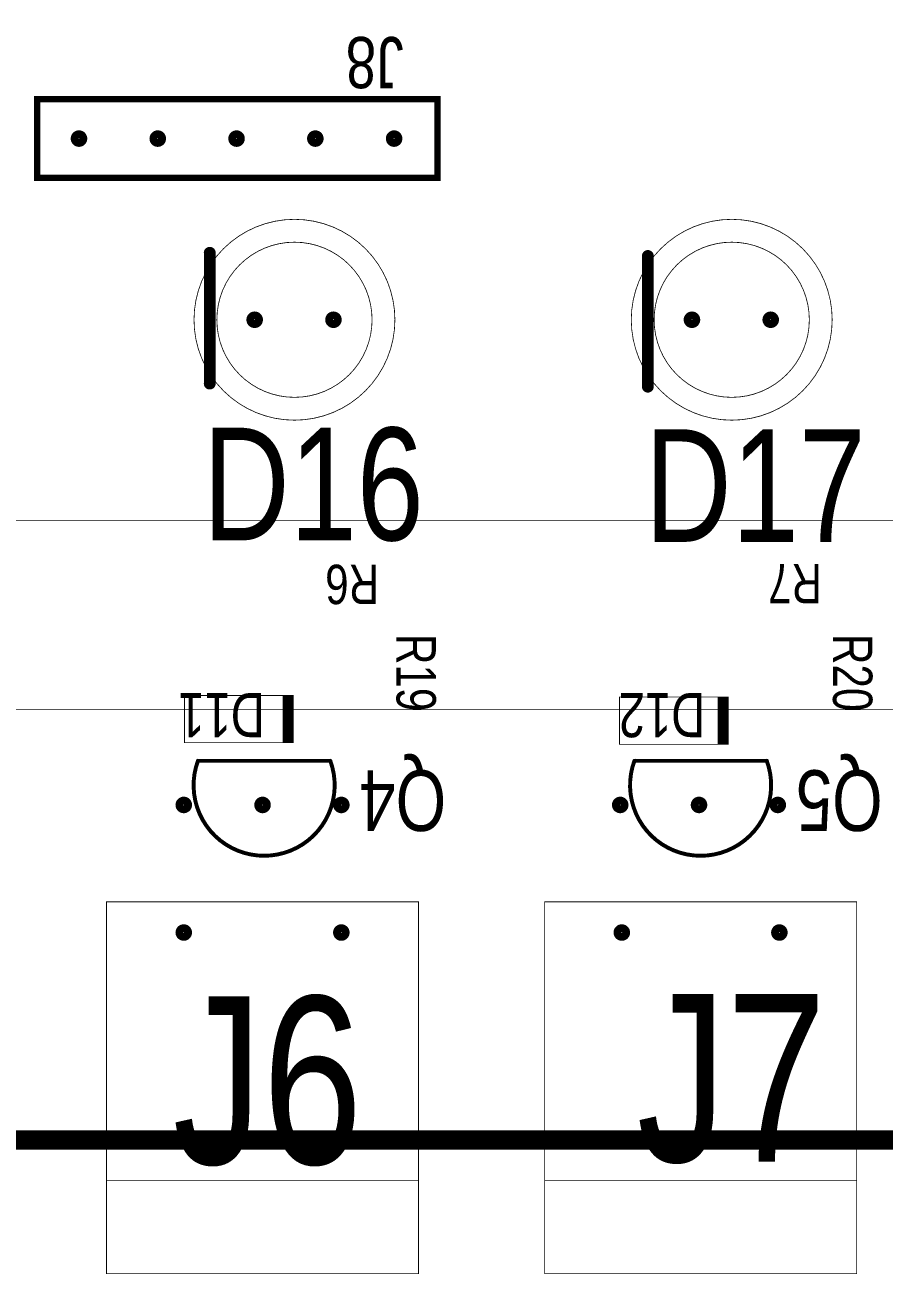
# Model space of a CAD drawing. Extents: x 0 to 5.43, y 0 to 3.78.
# Drawn here: x 2.946 to 4.037, y -0.001 to 1.585 of the extents above; entities that cross this region are included whole.
import ezdxf

# ---------------------------------------------------------------- set-up
doc = ezdxf.new("R2010")
doc.units = 0

msp = doc.modelspace()

# ---------------------------------------------------------------- linework, layer by layer
at = {"const_width": 0.024}
msp.add_lwpolyline([(0.012, 0.17), (0.012, 3.512), (5.421, 3.512), (5.421, 0.17), (0.012, 0.17)], close=True, dxfattribs=at)
at = {"layer": 'FAB', "const_width": 0.001}
for points in [[(0, 0.158), (0, 3.524), (5.433, 3.524), (5.433, 0.158), (0, 0.158, 2.338749)], [(0, 2.967), (5.433, 2.967), (5.433, 0.716), (0, 0.716), (0, 2.967, 0.400973)], [(0, 2.727), (0, 0.956), (5.433, 0.956), (5.433, 2.727), (0, 2.727, 0.400973)]]:
    msp.add_lwpolyline(points, format="xyb", close=True, dxfattribs=at)
at = {"layer": 'IN1', "const_width": 0.011}
for points in [[(3.01, 1.441, 1), (3.02, 1.441, 1)], [(3.11, 1.441, 1), (3.12, 1.441, 1)], [(3.21, 1.441, 1), (3.22, 1.441, 1)], [(3.31, 1.441, 1), (3.32, 1.441, 1)], [(3.41, 1.441, 1), (3.42, 1.441, 1)], [(3.233, 1.211, 1), (3.243, 1.211, 1)], [(3.333, 1.211, 1), (3.343, 1.211, 1)], [(3.788, 1.211, 1), (3.798, 1.211, 1)], [(3.888, 1.211, 1), (3.898, 1.211, 1)], [(3.143, 0.595, 1), (3.153, 0.595, 1)], [(3.243, 0.595, 1), (3.253, 0.595, 1)], [(3.343, 0.595, 1), (3.353, 0.595, 1)], [(3.697, 0.595, 1), (3.707, 0.595, 1)], [(3.797, 0.595, 1), (3.807, 0.595, 1)], [(3.897, 0.595, 1), (3.907, 0.595, 1)], [(3.143, 0.433, 1), (3.153, 0.433, 1)], [(3.343, 0.433, 1), (3.353, 0.433, 1)], [(3.699, 0.433, 1), (3.709, 0.433, 1)], [(3.899, 0.433, 1), (3.909, 0.433, 1)]]:
    msp.add_lwpolyline(points, format="xyb", close=True, dxfattribs=at)
at = {"layer": 'IN2', "const_width": 0.011}
for points in [[(3.01, 1.441, 1), (3.02, 1.441, 1)], [(3.11, 1.441, 1), (3.12, 1.441, 1)], [(3.21, 1.441, 1), (3.22, 1.441, 1)], [(3.31, 1.441, 1), (3.32, 1.441, 1)], [(3.41, 1.441, 1), (3.42, 1.441, 1)], [(3.233, 1.211, 1), (3.243, 1.211, 1)], [(3.333, 1.211, 1), (3.343, 1.211, 1)], [(3.788, 1.211, 1), (3.798, 1.211, 1)], [(3.888, 1.211, 1), (3.898, 1.211, 1)], [(3.143, 0.595, 1), (3.153, 0.595, 1)], [(3.243, 0.595, 1), (3.253, 0.595, 1)], [(3.343, 0.595, 1), (3.353, 0.595, 1)], [(3.697, 0.595, 1), (3.707, 0.595, 1)], [(3.797, 0.595, 1), (3.807, 0.595, 1)], [(3.897, 0.595, 1), (3.907, 0.595, 1)], [(3.143, 0.433, 1), (3.153, 0.433, 1)], [(3.343, 0.433, 1), (3.353, 0.433, 1)], [(3.699, 0.433, 1), (3.709, 0.433, 1)], [(3.899, 0.433, 1), (3.909, 0.433, 1)]]:
    msp.add_lwpolyline(points, format="xyb", close=True, dxfattribs=at)
at = {"layer": 'SST'}
for points, const_width in [([(0.012, 0.17), (0.012, 3.512), (5.421, 3.512), (5.421, 0.17), (0.012, 0.17)], 0.024), ([(3.287, 0.674), (3.287, 0.734), (3.149, 0.734), (3.149, 0.674), (3.287, 0.674)], 0.001), ([(3.839, 0.672), (3.839, 0.732), (3.701, 0.732), (3.701, 0.672), (3.839, 0.672)], 0.001)]:
    msp.add_lwpolyline(points, close=True, dxfattribs=dict(at, const_width=const_width))
for points, const_width in [([(2.962, 1.391), (2.962, 1.491), (3.47, 1.491), (3.47, 1.391), (2.962, 1.391, 0.824331)], 0.008), ([(2.96, 1.491, 1), (2.964, 1.491, 1)], 0.004), ([(3.468, 1.491, 1), (3.472, 1.491, 1)], 0.004), ([(2.96, 1.391, 1), (2.964, 1.391, 1)], 0.004), ([(2.96, 1.391, 1), (2.964, 1.391, 1)], 0.004), ([(3.468, 1.391, 1), (3.472, 1.391, 1)], 0.004), ([(3.1772, 1.296, 1), (3.1848, 1.296, 1)], 0.0075), ([(3.7333, 1.292, 1), (3.7408, 1.292, 1)], 0.0075), ([(3.1608, 1.211, 1), (3.1612, 1.211, 1)], 0.0005), ([(3.1608, 1.211, 1), (3.1612, 1.211, 1)], 0.0005), ([(3.1898, 1.211, 1), (3.1902, 1.211, 1)], 0.0005), ([(3.1898, 1.211, 1), (3.1902, 1.211, 1)], 0.0005), ([(3.3868, 1.211, 1), (3.3872, 1.211, 1)], 0.0005), ([(3.3868, 1.211, 1), (3.3872, 1.211, 1)], 0.0005), ([(3.4158, 1.211, 1), (3.4162, 1.211, 1)], 0.0005), ([(3.4158, 1.211, 1), (3.4162, 1.211, 1)], 0.0005), ([(3.7158, 1.211, 1), (3.7163, 1.211, 1)], 0.0005), ([(3.7158, 1.211, 1), (3.7163, 1.211, 1)], 0.0005), ([(3.7448, 1.211, 1), (3.7453, 1.211, 1)], 0.0005), ([(3.7448, 1.211, 1), (3.7453, 1.211, 1)], 0.0005), ([(3.9418, 1.211, 1), (3.9423, 1.211, 1)], 0.0005), ([(3.9418, 1.211, 1), (3.9423, 1.211, 1)], 0.0005), ([(3.9708, 1.211, 1), (3.9712, 1.211, 1)], 0.0005), ([(3.9708, 1.211, 1), (3.9712, 1.211, 1)], 0.0005), ([(3.1772, 1.13, 1), (3.1848, 1.13, 1)], 0.0075), ([(3.7333, 1.126, 1), (3.7408, 1.126, 1)], 0.0075), ([(3.1488, 0.734, 1), (3.1492, 0.734, 1)], 0.0005), ([(3.2738, 0.734, 1), (3.2742, 0.734, 1)], 0.0005), ([(3.2738, 0.734, 1), (3.2742, 0.734, 1)], 0.0005), ([(3.2738, 0.733, 1), (3.2742, 0.733, 1)], 0.0005), ([(3.2738, 0.733, 1), (3.2742, 0.733, 1)], 0.0005), ([(3.2738, 0.732, 1), (3.2742, 0.732, 1)], 0.0005), ([(3.2738, 0.731, 1), (3.2742, 0.731, 1)], 0.0005), ([(3.2738, 0.73, 1), (3.2742, 0.73, 1)], 0.0005), ([(3.2748, 0.734, 1), (3.2752, 0.734, 1)], 0.0005), ([(3.2758, 0.734, 1), (3.2763, 0.734, 1)], 0.0005), ([(3.2768, 0.734, 1), (3.2773, 0.734, 1)], 0.0005), ([(3.2778, 0.734, 1), (3.2782, 0.734, 1)], 0.0005), ([(3.2788, 0.734, 1), (3.2792, 0.734, 1)], 0.0005), ([(3.2798, 0.734, 1), (3.2803, 0.734, 1)], 0.0005), ([(3.2808, 0.734, 1), (3.2813, 0.734, 1)], 0.0005), ([(3.2818, 0.734, 1), (3.2822, 0.734, 1)], 0.0005), ([(3.2828, 0.734, 1), (3.2832, 0.734, 1)], 0.0005), ([(3.2828, 0.734, 1), (3.2832, 0.734, 1)], 0.0005), ([(3.2838, 0.734, 1), (3.2843, 0.734, 1)], 0.0005), ([(3.2848, 0.734, 1), (3.2853, 0.734, 1)], 0.0005), ([(3.2858, 0.734, 1), (3.2862, 0.734, 1)], 0.0005), ([(3.2858, 0.734, 1), (3.2862, 0.734, 1)], 0.0005), ([(3.2858, 0.733, 1), (3.2862, 0.733, 1)], 0.0005), ([(3.2858, 0.732, 1), (3.2862, 0.732, 1)], 0.0005), ([(3.2858, 0.731, 1), (3.2862, 0.731, 1)], 0.0005), ([(3.2858, 0.73, 1), (3.2862, 0.73, 1)], 0.0005), ([(3.2868, 0.734, 1), (3.2872, 0.734, 1)], 0.0005), ([(3.2868, 0.733, 1), (3.2872, 0.733, 1)], 0.0005), ([(3.7008, 0.732, 1), (3.7012, 0.732, 1)], 0.0005), ([(3.8258, 0.732, 1), (3.8262, 0.732, 1)], 0.0005), ([(3.8258, 0.732, 1), (3.8262, 0.732, 1)], 0.0005), ([(3.8258, 0.731, 1), (3.8262, 0.731, 1)], 0.0005), ([(3.8258, 0.731, 1), (3.8262, 0.731, 1)], 0.0005), ([(3.8258, 0.73, 1), (3.8262, 0.73, 1)], 0.0005), ([(3.8268, 0.732, 1), (3.8272, 0.732, 1)], 0.0005), ([(3.8278, 0.732, 1), (3.8283, 0.732, 1)], 0.0005), ([(3.8288, 0.732, 1), (3.8293, 0.732, 1)], 0.0005), ([(3.8298, 0.732, 1), (3.8302, 0.732, 1)], 0.0005), ([(3.8308, 0.732, 1), (3.8312, 0.732, 1)], 0.0005), ([(3.8318, 0.732, 1), (3.8323, 0.732, 1)], 0.0005), ([(3.8328, 0.732, 1), (3.8333, 0.732, 1)], 0.0005), ([(3.8338, 0.732, 1), (3.8342, 0.732, 1)], 0.0005), ([(3.8348, 0.732, 1), (3.8352, 0.732, 1)], 0.0005), ([(3.8348, 0.732, 1), (3.8352, 0.732, 1)], 0.0005), ([(3.8358, 0.732, 1), (3.8363, 0.732, 1)], 0.0005), ([(3.8368, 0.732, 1), (3.8373, 0.732, 1)], 0.0005), ([(3.8378, 0.732, 1), (3.8382, 0.732, 1)], 0.0005), ([(3.8378, 0.732, 1), (3.8382, 0.732, 1)], 0.0005), ([(3.8378, 0.731, 1), (3.8382, 0.731, 1)], 0.0005), ([(3.8378, 0.73, 1), (3.8382, 0.73, 1)], 0.0005), ([(3.8388, 0.732, 1), (3.8392, 0.732, 1)], 0.0005), ([(3.8388, 0.731, 1), (3.8392, 0.731, 1)], 0.0005), ([(3.2738, 0.729, 1), (3.2742, 0.729, 1)], 0.0005), ([(3.2738, 0.728, 1), (3.2742, 0.728, 1)], 0.0005), ([(3.2738, 0.727, 1), (3.2742, 0.727, 1)], 0.0005), ([(3.2738, 0.726, 1), (3.2742, 0.726, 1)], 0.0005), ([(3.2738, 0.725, 1), (3.2742, 0.725, 1)], 0.0005), ([(3.2738, 0.724, 1), (3.2742, 0.724, 1)], 0.0005), ([(3.2738, 0.724, 1), (3.2742, 0.724, 1)], 0.0005), ([(3.2738, 0.723, 1), (3.2742, 0.723, 1)], 0.0005), ([(3.2738, 0.722, 1), (3.2742, 0.722, 1)], 0.0005), ([(3.2738, 0.721, 1), (3.2742, 0.721, 1)], 0.0005), ([(3.2738, 0.72, 1), (3.2742, 0.72, 1)], 0.0005), ([(3.2738, 0.719, 1), (3.2742, 0.719, 1)], 0.0005), ([(3.2738, 0.718, 1), (3.2742, 0.718, 1)], 0.0005), ([(3.2738, 0.717, 1), (3.2742, 0.717, 1)], 0.0005), ([(3.2738, 0.716, 1), (3.2742, 0.716, 1)], 0.0005), ([(3.2738, 0.715, 1), (3.2742, 0.715, 1)], 0.0005), ([(3.2738, 0.715, 1), (3.2742, 0.715, 1)], 0.0005), ([(3.2738, 0.714, 1), (3.2742, 0.714, 1)], 0.0005), ([(3.2858, 0.729, 1), (3.2862, 0.729, 1)], 0.0005), ([(3.2858, 0.728, 1), (3.2862, 0.728, 1)], 0.0005), ([(3.2858, 0.727, 1), (3.2862, 0.727, 1)], 0.0005), ([(3.2858, 0.726, 1), (3.2862, 0.726, 1)], 0.0005), ([(3.2858, 0.725, 1), (3.2862, 0.725, 1)], 0.0005), ([(3.2858, 0.724, 1), (3.2862, 0.724, 1)], 0.0005), ([(3.2858, 0.724, 1), (3.2862, 0.724, 1)], 0.0005), ([(3.2858, 0.723, 1), (3.2862, 0.723, 1)], 0.0005), ([(3.2858, 0.722, 1), (3.2862, 0.722, 1)], 0.0005), ([(3.2858, 0.721, 1), (3.2862, 0.721, 1)], 0.0005), ([(3.2858, 0.72, 1), (3.2862, 0.72, 1)], 0.0005), ([(3.2858, 0.719, 1), (3.2862, 0.719, 1)], 0.0005), ([(3.2858, 0.718, 1), (3.2862, 0.718, 1)], 0.0005), ([(3.2858, 0.717, 1), (3.2862, 0.717, 1)], 0.0005), ([(3.2858, 0.716, 1), (3.2862, 0.716, 1)], 0.0005), ([(3.2858, 0.715, 1), (3.2862, 0.715, 1)], 0.0005), ([(3.2858, 0.715, 1), (3.2862, 0.715, 1)], 0.0005), ([(3.2858, 0.714, 1), (3.2862, 0.714, 1)], 0.0005), ([(3.8258, 0.729, 1), (3.8262, 0.729, 1)], 0.0005), ([(3.8258, 0.728, 1), (3.8262, 0.728, 1)], 0.0005), ([(3.8258, 0.727, 1), (3.8262, 0.727, 1)], 0.0005), ([(3.8258, 0.726, 1), (3.8262, 0.726, 1)], 0.0005), ([(3.8258, 0.725, 1), (3.8262, 0.725, 1)], 0.0005), ([(3.8258, 0.724, 1), (3.8262, 0.724, 1)], 0.0005), ([(3.8258, 0.723, 1), (3.8262, 0.723, 1)], 0.0005), ([(3.8258, 0.722, 1), (3.8262, 0.722, 1)], 0.0005), ([(3.8258, 0.722, 1), (3.8262, 0.722, 1)], 0.0005), ([(3.8258, 0.721, 1), (3.8262, 0.721, 1)], 0.0005), ([(3.8258, 0.72, 1), (3.8262, 0.72, 1)], 0.0005), ([(3.8258, 0.719, 1), (3.8262, 0.719, 1)], 0.0005), ([(3.8258, 0.718, 1), (3.8262, 0.718, 1)], 0.0005), ([(3.8258, 0.717, 1), (3.8262, 0.717, 1)], 0.0005), ([(3.8258, 0.716, 1), (3.8262, 0.716, 1)], 0.0005), ([(3.8258, 0.715, 1), (3.8262, 0.715, 1)], 0.0005), ([(3.8258, 0.714, 1), (3.8262, 0.714, 1)], 0.0005), ([(3.8378, 0.729, 1), (3.8382, 0.729, 1)], 0.0005), ([(3.8378, 0.728, 1), (3.8382, 0.728, 1)], 0.0005), ([(3.8378, 0.727, 1), (3.8382, 0.727, 1)], 0.0005), ([(3.8378, 0.726, 1), (3.8382, 0.726, 1)], 0.0005), ([(3.8378, 0.725, 1), (3.8382, 0.725, 1)], 0.0005), ([(3.8378, 0.724, 1), (3.8382, 0.724, 1)], 0.0005), ([(3.8378, 0.723, 1), (3.8382, 0.723, 1)], 0.0005), ([(3.8378, 0.722, 1), (3.8382, 0.722, 1)], 0.0005), ([(3.8378, 0.722, 1), (3.8382, 0.722, 1)], 0.0005), ([(3.8378, 0.721, 1), (3.8382, 0.721, 1)], 0.0005), ([(3.8378, 0.72, 1), (3.8382, 0.72, 1)], 0.0005), ([(3.8378, 0.719, 1), (3.8382, 0.719, 1)], 0.0005), ([(3.8378, 0.718, 1), (3.8382, 0.718, 1)], 0.0005), ([(3.8378, 0.717, 1), (3.8382, 0.717, 1)], 0.0005), ([(3.8378, 0.716, 1), (3.8382, 0.716, 1)], 0.0005), ([(3.8378, 0.715, 1), (3.8382, 0.715, 1)], 0.0005), ([(3.8378, 0.714, 1), (3.8382, 0.714, 1)], 0.0005), ([(3.2738, 0.713, 1), (3.2742, 0.713, 1)], 0.0005), ([(3.2738, 0.712, 1), (3.2742, 0.712, 1)], 0.0005), ([(3.2738, 0.711, 1), (3.2742, 0.711, 1)], 0.0005), ([(3.2738, 0.71, 1), (3.2742, 0.71, 1)], 0.0005), ([(3.2738, 0.709, 1), (3.2742, 0.709, 1)], 0.0005), ([(3.2738, 0.708, 1), (3.2742, 0.708, 1)], 0.0005), ([(3.2738, 0.707, 1), (3.2742, 0.707, 1)], 0.0005), ([(3.2738, 0.706, 1), (3.2742, 0.706, 1)], 0.0005), ([(3.2738, 0.706, 1), (3.2742, 0.706, 1)], 0.0005), ([(3.2738, 0.705, 1), (3.2742, 0.705, 1)], 0.0005), ([(3.2738, 0.704, 1), (3.2742, 0.704, 1)], 0.0005), ([(3.2738, 0.703, 1), (3.2742, 0.703, 1)], 0.0005), ([(3.2738, 0.702, 1), (3.2742, 0.702, 1)], 0.0005), ([(3.2738, 0.701, 1), (3.2742, 0.701, 1)], 0.0005), ([(3.2738, 0.7, 1), (3.2742, 0.7, 1)], 0.0005), ([(3.2738, 0.699, 1), (3.2742, 0.699, 1)], 0.0005), ([(3.2738, 0.698, 1), (3.2742, 0.698, 1)], 0.0005), ([(3.2858, 0.713, 1), (3.2862, 0.713, 1)], 0.0005), ([(3.2858, 0.712, 1), (3.2862, 0.712, 1)], 0.0005), ([(3.2858, 0.711, 1), (3.2862, 0.711, 1)], 0.0005), ([(3.2858, 0.71, 1), (3.2862, 0.71, 1)], 0.0005), ([(3.2858, 0.709, 1), (3.2862, 0.709, 1)], 0.0005), ([(3.2858, 0.708, 1), (3.2862, 0.708, 1)], 0.0005), ([(3.2858, 0.707, 1), (3.2862, 0.707, 1)], 0.0005), ([(3.2858, 0.706, 1), (3.2862, 0.706, 1)], 0.0005), ([(3.2858, 0.706, 1), (3.2862, 0.706, 1)], 0.0005), ([(3.2858, 0.705, 1), (3.2862, 0.705, 1)], 0.0005), ([(3.2858, 0.704, 1), (3.2862, 0.704, 1)], 0.0005), ([(3.2858, 0.703, 1), (3.2862, 0.703, 1)], 0.0005), ([(3.2858, 0.702, 1), (3.2862, 0.702, 1)], 0.0005), ([(3.2858, 0.701, 1), (3.2862, 0.701, 1)], 0.0005), ([(3.2858, 0.7, 1), (3.2862, 0.7, 1)], 0.0005), ([(3.2858, 0.699, 1), (3.2862, 0.699, 1)], 0.0005), ([(3.2858, 0.698, 1), (3.2862, 0.698, 1)], 0.0005), ([(3.8258, 0.713, 1), (3.8262, 0.713, 1)], 0.0005), ([(3.8258, 0.713, 1), (3.8262, 0.713, 1)], 0.0005), ([(3.8258, 0.712, 1), (3.8262, 0.712, 1)], 0.0005), ([(3.8258, 0.711, 1), (3.8262, 0.711, 1)], 0.0005), ([(3.8258, 0.71, 1), (3.8262, 0.71, 1)], 0.0005), ([(3.8258, 0.709, 1), (3.8262, 0.709, 1)], 0.0005), ([(3.8258, 0.708, 1), (3.8262, 0.708, 1)], 0.0005), ([(3.8258, 0.707, 1), (3.8262, 0.707, 1)], 0.0005), ([(3.8258, 0.706, 1), (3.8262, 0.706, 1)], 0.0005), ([(3.8258, 0.705, 1), (3.8262, 0.705, 1)], 0.0005), ([(3.8258, 0.704, 1), (3.8262, 0.704, 1)], 0.0005), ([(3.8258, 0.704, 1), (3.8262, 0.704, 1)], 0.0005), ([(3.8258, 0.703, 1), (3.8262, 0.703, 1)], 0.0005), ([(3.8258, 0.702, 1), (3.8262, 0.702, 1)], 0.0005), ([(3.8258, 0.701, 1), (3.8262, 0.701, 1)], 0.0005), ([(3.8258, 0.7, 1), (3.8262, 0.7, 1)], 0.0005), ([(3.8258, 0.699, 1), (3.8262, 0.699, 1)], 0.0005), ([(3.8258, 0.698, 1), (3.8262, 0.698, 1)], 0.0005), ([(3.8378, 0.713, 1), (3.8382, 0.713, 1)], 0.0005), ([(3.8378, 0.713, 1), (3.8382, 0.713, 1)], 0.0005), ([(3.8378, 0.712, 1), (3.8382, 0.712, 1)], 0.0005), ([(3.8378, 0.711, 1), (3.8382, 0.711, 1)], 0.0005), ([(3.8378, 0.71, 1), (3.8382, 0.71, 1)], 0.0005), ([(3.8378, 0.709, 1), (3.8382, 0.709, 1)], 0.0005), ([(3.8378, 0.708, 1), (3.8382, 0.708, 1)], 0.0005), ([(3.8378, 0.707, 1), (3.8382, 0.707, 1)], 0.0005), ([(3.8378, 0.706, 1), (3.8382, 0.706, 1)], 0.0005), ([(3.8378, 0.705, 1), (3.8382, 0.705, 1)], 0.0005), ([(3.8378, 0.704, 1), (3.8382, 0.704, 1)], 0.0005), ([(3.8378, 0.704, 1), (3.8382, 0.704, 1)], 0.0005), ([(3.8378, 0.703, 1), (3.8382, 0.703, 1)], 0.0005), ([(3.8378, 0.702, 1), (3.8382, 0.702, 1)], 0.0005), ([(3.8378, 0.701, 1), (3.8382, 0.701, 1)], 0.0005), ([(3.8378, 0.7, 1), (3.8382, 0.7, 1)], 0.0005), ([(3.8378, 0.699, 1), (3.8382, 0.699, 1)], 0.0005), ([(3.8378, 0.698, 1), (3.8382, 0.698, 1)], 0.0005), ([(3.2738, 0.697, 1), (3.2742, 0.697, 1)], 0.0005), ([(3.2738, 0.697, 1), (3.2742, 0.697, 1)], 0.0005), ([(3.2738, 0.696, 1), (3.2742, 0.696, 1)], 0.0005), ([(3.2738, 0.695, 1), (3.2742, 0.695, 1)], 0.0005), ([(3.2738, 0.694, 1), (3.2742, 0.694, 1)], 0.0005), ([(3.2738, 0.693, 1), (3.2742, 0.693, 1)], 0.0005), ([(3.2738, 0.692, 1), (3.2742, 0.692, 1)], 0.0005), ([(3.2738, 0.691, 1), (3.2742, 0.691, 1)], 0.0005), ([(3.2738, 0.69, 1), (3.2742, 0.69, 1)], 0.0005), ([(3.2738, 0.689, 1), (3.2742, 0.689, 1)], 0.0005), ([(3.2738, 0.688, 1), (3.2742, 0.688, 1)], 0.0005), ([(3.2738, 0.688, 1), (3.2742, 0.688, 1)], 0.0005), ([(3.2738, 0.687, 1), (3.2742, 0.687, 1)], 0.0005), ([(3.2738, 0.686, 1), (3.2742, 0.686, 1)], 0.0005), ([(3.2738, 0.685, 1), (3.2742, 0.685, 1)], 0.0005), ([(3.2738, 0.684, 1), (3.2742, 0.684, 1)], 0.0005), ([(3.2738, 0.683, 1), (3.2742, 0.683, 1)], 0.0005), ([(3.2738, 0.682, 1), (3.2742, 0.682, 1)], 0.0005), ([(3.2858, 0.697, 1), (3.2862, 0.697, 1)], 0.0005), ([(3.2858, 0.697, 1), (3.2862, 0.697, 1)], 0.0005), ([(3.2858, 0.696, 1), (3.2862, 0.696, 1)], 0.0005), ([(3.2858, 0.695, 1), (3.2862, 0.695, 1)], 0.0005), ([(3.2858, 0.694, 1), (3.2862, 0.694, 1)], 0.0005), ([(3.2858, 0.693, 1), (3.2862, 0.693, 1)], 0.0005), ([(3.2858, 0.692, 1), (3.2862, 0.692, 1)], 0.0005), ([(3.2858, 0.691, 1), (3.2862, 0.691, 1)], 0.0005), ([(3.2858, 0.69, 1), (3.2862, 0.69, 1)], 0.0005), ([(3.2858, 0.689, 1), (3.2862, 0.689, 1)], 0.0005), ([(3.2858, 0.688, 1), (3.2862, 0.688, 1)], 0.0005), ([(3.2858, 0.688, 1), (3.2862, 0.688, 1)], 0.0005), ([(3.2858, 0.687, 1), (3.2862, 0.687, 1)], 0.0005), ([(3.2858, 0.686, 1), (3.2862, 0.686, 1)], 0.0005), ([(3.2858, 0.685, 1), (3.2862, 0.685, 1)], 0.0005), ([(3.2858, 0.684, 1), (3.2862, 0.684, 1)], 0.0005), ([(3.2858, 0.683, 1), (3.2862, 0.683, 1)], 0.0005), ([(3.2858, 0.682, 1), (3.2862, 0.682, 1)], 0.0005), ([(3.8258, 0.697, 1), (3.8262, 0.697, 1)], 0.0005), ([(3.8258, 0.696, 1), (3.8262, 0.696, 1)], 0.0005), ([(3.8258, 0.695, 1), (3.8262, 0.695, 1)], 0.0005), ([(3.8258, 0.695, 1), (3.8262, 0.695, 1)], 0.0005), ([(3.8258, 0.694, 1), (3.8262, 0.694, 1)], 0.0005), ([(3.8258, 0.693, 1), (3.8262, 0.693, 1)], 0.0005), ([(3.8258, 0.692, 1), (3.8262, 0.692, 1)], 0.0005), ([(3.8258, 0.691, 1), (3.8262, 0.691, 1)], 0.0005), ([(3.8258, 0.69, 1), (3.8262, 0.69, 1)], 0.0005), ([(3.8258, 0.689, 1), (3.8262, 0.689, 1)], 0.0005), ([(3.8258, 0.688, 1), (3.8262, 0.688, 1)], 0.0005), ([(3.8258, 0.687, 1), (3.8262, 0.687, 1)], 0.0005), ([(3.8258, 0.686, 1), (3.8262, 0.686, 1)], 0.0005), ([(3.8258, 0.686, 1), (3.8262, 0.686, 1)], 0.0005), ([(3.8258, 0.685, 1), (3.8262, 0.685, 1)], 0.0005), ([(3.8258, 0.684, 1), (3.8262, 0.684, 1)], 0.0005), ([(3.8258, 0.683, 1), (3.8262, 0.683, 1)], 0.0005), ([(3.8258, 0.682, 1), (3.8262, 0.682, 1)], 0.0005), ([(3.8378, 0.697, 1), (3.8382, 0.697, 1)], 0.0005), ([(3.8378, 0.696, 1), (3.8382, 0.696, 1)], 0.0005), ([(3.8378, 0.695, 1), (3.8382, 0.695, 1)], 0.0005), ([(3.8378, 0.695, 1), (3.8382, 0.695, 1)], 0.0005), ([(3.8378, 0.694, 1), (3.8382, 0.694, 1)], 0.0005), ([(3.8378, 0.693, 1), (3.8382, 0.693, 1)], 0.0005), ([(3.8378, 0.692, 1), (3.8382, 0.692, 1)], 0.0005), ([(3.8378, 0.691, 1), (3.8382, 0.691, 1)], 0.0005), ([(3.8378, 0.69, 1), (3.8382, 0.69, 1)], 0.0005), ([(3.8378, 0.689, 1), (3.8382, 0.689, 1)], 0.0005), ([(3.8378, 0.688, 1), (3.8382, 0.688, 1)], 0.0005), ([(3.8378, 0.687, 1), (3.8382, 0.687, 1)], 0.0005), ([(3.8378, 0.686, 1), (3.8382, 0.686, 1)], 0.0005), ([(3.8378, 0.686, 1), (3.8382, 0.686, 1)], 0.0005), ([(3.8378, 0.685, 1), (3.8382, 0.685, 1)], 0.0005), ([(3.8378, 0.684, 1), (3.8382, 0.684, 1)], 0.0005), ([(3.8378, 0.683, 1), (3.8382, 0.683, 1)], 0.0005), ([(3.8378, 0.682, 1), (3.8382, 0.682, 1)], 0.0005), ([(3.1488, 0.674, 1), (3.1492, 0.674, 1)], 0.0005), ([(3.2738, 0.681, 1), (3.2742, 0.681, 1)], 0.0005), ([(3.2738, 0.68, 1), (3.2742, 0.68, 1)], 0.0005), ([(3.2738, 0.679, 1), (3.2742, 0.679, 1)], 0.0005), ([(3.2738, 0.679, 1), (3.2742, 0.679, 1)], 0.0005), ([(3.2738, 0.678, 1), (3.2742, 0.678, 1)], 0.0005), ([(3.2738, 0.677, 1), (3.2742, 0.677, 1)], 0.0005), ([(3.2738, 0.676, 1), (3.2742, 0.676, 1)], 0.0005), ([(3.2738, 0.675, 1), (3.2742, 0.675, 1)], 0.0005), ([(3.2738, 0.674, 1), (3.2742, 0.674, 1)], 0.0005), ([(3.2738, 0.674, 1), (3.2742, 0.674, 1)], 0.0005), ([(3.2748, 0.674, 1), (3.2752, 0.674, 1)], 0.0005), ([(3.2758, 0.674, 1), (3.2763, 0.674, 1)], 0.0005), ([(3.2768, 0.674, 1), (3.2773, 0.674, 1)], 0.0005), ([(3.2778, 0.674, 1), (3.2782, 0.674, 1)], 0.0005), ([(3.2788, 0.674, 1), (3.2792, 0.674, 1)], 0.0005), ([(3.2798, 0.674, 1), (3.2803, 0.674, 1)], 0.0005), ([(3.2808, 0.674, 1), (3.2813, 0.674, 1)], 0.0005), ([(3.2818, 0.674, 1), (3.2822, 0.674, 1)], 0.0005), ([(3.2828, 0.674, 1), (3.2832, 0.674, 1)], 0.0005), ([(3.2828, 0.674, 1), (3.2832, 0.674, 1)], 0.0005), ([(3.2838, 0.674, 1), (3.2843, 0.674, 1)], 0.0005), ([(3.2848, 0.674, 1), (3.2853, 0.674, 1)], 0.0005), ([(3.2858, 0.681, 1), (3.2862, 0.681, 1)], 0.0005), ([(3.2858, 0.68, 1), (3.2862, 0.68, 1)], 0.0005), ([(3.2858, 0.679, 1), (3.2862, 0.679, 1)], 0.0005), ([(3.2858, 0.679, 1), (3.2862, 0.679, 1)], 0.0005), ([(3.2858, 0.678, 1), (3.2862, 0.678, 1)], 0.0005), ([(3.2858, 0.677, 1), (3.2862, 0.677, 1)], 0.0005), ([(3.2858, 0.676, 1), (3.2862, 0.676, 1)], 0.0005), ([(3.2858, 0.675, 1), (3.2862, 0.675, 1)], 0.0005), ([(3.2858, 0.674, 1), (3.2862, 0.674, 1)], 0.0005), ([(3.2858, 0.674, 1), (3.2862, 0.674, 1)], 0.0005), ([(3.2868, 0.674, 1), (3.2872, 0.674, 1)], 0.0005), ([(3.2868, 0.674, 1), (3.2872, 0.674, 1)], 0.0005), ([(3.7008, 0.672, 1), (3.7012, 0.672, 1)], 0.0005), ([(3.8258, 0.681, 1), (3.8262, 0.681, 1)], 0.0005), ([(3.8258, 0.68, 1), (3.8262, 0.68, 1)], 0.0005), ([(3.8258, 0.679, 1), (3.8262, 0.679, 1)], 0.0005), ([(3.8258, 0.678, 1), (3.8262, 0.678, 1)], 0.0005), ([(3.8258, 0.677, 1), (3.8262, 0.677, 1)], 0.0005), ([(3.8258, 0.677, 1), (3.8262, 0.677, 1)], 0.0005), ([(3.8258, 0.676, 1), (3.8262, 0.676, 1)], 0.0005), ([(3.8258, 0.675, 1), (3.8262, 0.675, 1)], 0.0005), ([(3.8258, 0.674, 1), (3.8262, 0.674, 1)], 0.0005), ([(3.8258, 0.673, 1), (3.8262, 0.673, 1)], 0.0005), ([(3.8258, 0.672, 1), (3.8262, 0.672, 1)], 0.0005), ([(3.8258, 0.672, 1), (3.8262, 0.672, 1)], 0.0005), ([(3.8268, 0.672, 1), (3.8272, 0.672, 1)], 0.0005), ([(3.8278, 0.672, 1), (3.8283, 0.672, 1)], 0.0005), ([(3.8288, 0.672, 1), (3.8293, 0.672, 1)], 0.0005), ([(3.8298, 0.672, 1), (3.8302, 0.672, 1)], 0.0005), ([(3.8308, 0.672, 1), (3.8312, 0.672, 1)], 0.0005), ([(3.8318, 0.672, 1), (3.8323, 0.672, 1)], 0.0005), ([(3.8328, 0.672, 1), (3.8333, 0.672, 1)], 0.0005), ([(3.8338, 0.672, 1), (3.8342, 0.672, 1)], 0.0005), ([(3.8348, 0.672, 1), (3.8352, 0.672, 1)], 0.0005), ([(3.8348, 0.672, 1), (3.8352, 0.672, 1)], 0.0005), ([(3.8358, 0.672, 1), (3.8363, 0.672, 1)], 0.0005), ([(3.8368, 0.672, 1), (3.8373, 0.672, 1)], 0.0005), ([(3.8378, 0.681, 1), (3.8382, 0.681, 1)], 0.0005), ([(3.8378, 0.68, 1), (3.8382, 0.68, 1)], 0.0005), ([(3.8378, 0.679, 1), (3.8382, 0.679, 1)], 0.0005), ([(3.8378, 0.678, 1), (3.8382, 0.678, 1)], 0.0005), ([(3.8378, 0.677, 1), (3.8382, 0.677, 1)], 0.0005), ([(3.8378, 0.677, 1), (3.8382, 0.677, 1)], 0.0005), ([(3.8378, 0.676, 1), (3.8382, 0.676, 1)], 0.0005), ([(3.8378, 0.675, 1), (3.8382, 0.675, 1)], 0.0005), ([(3.8378, 0.674, 1), (3.8382, 0.674, 1)], 0.0005), ([(3.8378, 0.673, 1), (3.8382, 0.673, 1)], 0.0005), ([(3.8378, 0.672, 1), (3.8382, 0.672, 1)], 0.0005), ([(3.8378, 0.672, 1), (3.8382, 0.672, 1)], 0.0005), ([(3.8388, 0.672, 1), (3.8392, 0.672, 1)], 0.0005), ([(3.8388, 0.672, 1), (3.8392, 0.672, 1)], 0.0005), ([(3.1647, 0.651, 1), (3.1673, 0.651, 1)], 0.0025), ([(3.1647, 0.651, 1), (3.1673, 0.651, 1)], 0.0025), ([(3.1658, 0.651, 1), (3.1683, 0.651, 1)], 0.0025), ([(3.3327, 0.651, 1), (3.3353, 0.651, 1)], 0.0025), ([(3.3327, 0.651, 1), (3.3353, 0.651, 1)], 0.0025), ([(3.7188, 0.651, 1), (3.7213, 0.651, 1)], 0.0025), ([(3.7188, 0.651, 1), (3.7213, 0.651, 1)], 0.0025), ([(3.7197, 0.651, 1), (3.7223, 0.651, 1)], 0.0025), ([(3.8867, 0.651, 1), (3.8893, 0.651, 1)], 0.0025), ([(3.8867, 0.651, 1), (3.8893, 0.651, 1)], 0.0025), ([(3.05, 0), (3.446, 0), (3.446, 0.472), (3.05, 0.472), (3.05, 0, 1.03469)], 0.001), ([(3.0498, 0.472, 1), (3.0503, 0.472, 1)], 0.0005), ([(3.4458, 0.472, 1), (3.4463, 0.472, 1)], 0.0005), ([(3.606, 0), (4.002, 0), (4.002, 0.472), (3.606, 0.472), (3.606, 0, 1.025724)], 0.001), ([(3.6058, 0.472, 1), (3.6062, 0.472, 1)], 0.0005), ([(4.0017, 0.472, 1), (4.0023, 0.472, 1)], 0.0005), ([(3.0508, 0.118, 1), (3.0513, 0.118, 1)], 0.0005), ([(3.4448, 0.118, 1), (3.4453, 0.118, 1)], 0.0005), ([(3.6068, 0.118, 1), (3.6073, 0.118, 1)], 0.0005), ([(4.0008, 0.118, 1), (4.0013, 0.118, 1)], 0.0005), ([(3.0498, 0, 1), (3.0503, 0, 1)], 0.0005), ([(3.0498, 0, 1), (3.0503, 0, 1)], 0.0005), ([(3.4458, 0, 1), (3.4463, 0, 1)], 0.0005), ([(3.6058, 0, 1), (3.6062, 0, 1)], 0.0005), ([(3.6058, 0, 1), (3.6062, 0, 1)], 0.0005), ([(4.0017, 0, 1), (4.0023, 0, 1)], 0.0005)]:
    msp.add_lwpolyline(points, format="xyb", close=True, dxfattribs=dict(at, const_width=const_width))
for points, const_width in [([(3.416, 1.211, 1), (3.161, 1.211)], 0.001), ([(3.971, 1.211, 1), (3.716, 1.211)], 0.001), ([(3.181, 1.13), (3.181, 1.296, 6.345233)], 0.015), ([(3.387, 1.211, 1), (3.19, 1.211)], 0.001), ([(3.942, 1.211, 1), (3.745, 1.211)], 0.001), ([(3.737, 1.126), (3.737, 1.292, 2.998464)], 0.015), ([(3.161, 1.211, 1), (3.416, 1.211)], 0.001), ([(3.19, 1.211, 1), (3.387, 1.211)], 0.001), ([(3.716, 1.211, 1), (3.971, 1.211)], 0.001), ([(3.745, 1.211, 1), (3.942, 1.211)], 0.001), ([(3.167, 0.651), (3.166, 0.651, 1.434973), (3.334, 0.651)], 0.005), ([(3.721, 0.651), (3.72, 0.651, 1.434973), (3.888, 0.651)], 0.005)]:
    msp.add_lwpolyline(points, format="xyb", dxfattribs=dict(at, const_width=const_width))
for points, const_width in [([(3.274, 0.674), (3.274, 0.734)], 0.001), ([(3.286, 0.734), (3.274, 0.734)], 0.001), ([(3.274, 0.733), (3.286, 0.733)], 0.001), ([(3.274, 0.733), (3.287, 0.733)], 0.001), ([(3.274, 0.732), (3.286, 0.732)], 0.001), ([(3.274, 0.731), (3.286, 0.731)], 0.001), ([(3.274, 0.73), (3.286, 0.73)], 0.001), ([(3.274, 0.729), (3.286, 0.729)], 0.001), ([(3.275, 0.674), (3.275, 0.734)], 0.001), ([(3.276, 0.674), (3.276, 0.734)], 0.001), ([(3.277, 0.674), (3.277, 0.734)], 0.001), ([(3.278, 0.674), (3.278, 0.734)], 0.001), ([(3.279, 0.674), (3.279, 0.734)], 0.001), ([(3.28, 0.674), (3.28, 0.734)], 0.001), ([(3.281, 0.674), (3.281, 0.734)], 0.001), ([(3.282, 0.674), (3.282, 0.734)], 0.001), ([(3.283, 0.674), (3.283, 0.734)], 0.001), ([(3.283, 0.674), (3.283, 0.734)], 0.001), ([(3.284, 0.674), (3.284, 0.734)], 0.001), ([(3.285, 0.674), (3.285, 0.734)], 0.001), ([(3.286, 0.674), (3.286, 0.734)], 0.001), ([(3.826, 0.672), (3.826, 0.732)], 0.001), ([(3.838, 0.732), (3.826, 0.732)], 0.001), ([(3.826, 0.731), (3.838, 0.731)], 0.001), ([(3.826, 0.731), (3.839, 0.731)], 0.001), ([(3.826, 0.73), (3.838, 0.73)], 0.001), ([(3.826, 0.729), (3.838, 0.729)], 0.001), ([(3.827, 0.672), (3.827, 0.732)], 0.001), ([(3.828, 0.672), (3.828, 0.732)], 0.001), ([(3.829, 0.672), (3.829, 0.732)], 0.001), ([(3.83, 0.672), (3.83, 0.732)], 0.001), ([(3.831, 0.672), (3.831, 0.732)], 0.001), ([(3.832, 0.672), (3.832, 0.732)], 0.001), ([(3.833, 0.672), (3.833, 0.732)], 0.001), ([(3.834, 0.672), (3.834, 0.732)], 0.001), ([(3.835, 0.672), (3.835, 0.732)], 0.001), ([(3.835, 0.672), (3.835, 0.732)], 0.001), ([(3.836, 0.672), (3.836, 0.732)], 0.001), ([(3.837, 0.672), (3.837, 0.732)], 0.001), ([(3.838, 0.672), (3.838, 0.732)], 0.001), ([(3.274, 0.728), (3.286, 0.728)], 0.001), ([(3.274, 0.727), (3.286, 0.727)], 0.001), ([(3.274, 0.726), (3.286, 0.726)], 0.001), ([(3.274, 0.725), (3.286, 0.725)], 0.001), ([(3.274, 0.724), (3.286, 0.724)], 0.001), ([(3.274, 0.724), (3.286, 0.724)], 0.001), ([(3.274, 0.723), (3.286, 0.723)], 0.001), ([(3.274, 0.722), (3.286, 0.722)], 0.001), ([(3.274, 0.721), (3.286, 0.721)], 0.001), ([(3.274, 0.72), (3.286, 0.72)], 0.001), ([(3.274, 0.719), (3.286, 0.719)], 0.001), ([(3.274, 0.718), (3.286, 0.718)], 0.001), ([(3.274, 0.717), (3.286, 0.717)], 0.001), ([(3.274, 0.716), (3.286, 0.716)], 0.001), ([(3.274, 0.715), (3.286, 0.715)], 0.001), ([(3.274, 0.715), (3.286, 0.715)], 0.001), ([(3.274, 0.714), (3.286, 0.714)], 0.001), ([(3.826, 0.728), (3.838, 0.728)], 0.001), ([(3.826, 0.727), (3.838, 0.727)], 0.001), ([(3.826, 0.726), (3.838, 0.726)], 0.001), ([(3.826, 0.725), (3.838, 0.725)], 0.001), ([(3.826, 0.724), (3.838, 0.724)], 0.001), ([(3.826, 0.723), (3.838, 0.723)], 0.001), ([(3.826, 0.722), (3.838, 0.722)], 0.001), ([(3.826, 0.722), (3.838, 0.722)], 0.001), ([(3.826, 0.721), (3.838, 0.721)], 0.001), ([(3.826, 0.72), (3.838, 0.72)], 0.001), ([(3.826, 0.719), (3.838, 0.719)], 0.001), ([(3.826, 0.718), (3.838, 0.718)], 0.001), ([(3.826, 0.717), (3.838, 0.717)], 0.001), ([(3.826, 0.716), (3.838, 0.716)], 0.001), ([(3.826, 0.715), (3.838, 0.715)], 0.001), ([(3.826, 0.714), (3.838, 0.714)], 0.001), ([(3.274, 0.713), (3.286, 0.713)], 0.001), ([(3.274, 0.712), (3.286, 0.712)], 0.001), ([(3.274, 0.711), (3.286, 0.711)], 0.001), ([(3.274, 0.71), (3.286, 0.71)], 0.001), ([(3.274, 0.709), (3.286, 0.709)], 0.001), ([(3.274, 0.708), (3.286, 0.708)], 0.001), ([(3.274, 0.707), (3.286, 0.707)], 0.001), ([(3.274, 0.706), (3.286, 0.706)], 0.001), ([(3.274, 0.706), (3.286, 0.706)], 0.001), ([(3.274, 0.705), (3.286, 0.705)], 0.001), ([(3.274, 0.704), (3.286, 0.704)], 0.001), ([(3.274, 0.703), (3.286, 0.703)], 0.001), ([(3.274, 0.702), (3.286, 0.702)], 0.001), ([(3.274, 0.701), (3.286, 0.701)], 0.001), ([(3.274, 0.7), (3.286, 0.7)], 0.001), ([(3.274, 0.699), (3.286, 0.699)], 0.001), ([(3.274, 0.698), (3.286, 0.698)], 0.001), ([(3.826, 0.713), (3.838, 0.713)], 0.001), ([(3.826, 0.713), (3.838, 0.713)], 0.001), ([(3.826, 0.712), (3.838, 0.712)], 0.001), ([(3.826, 0.711), (3.838, 0.711)], 0.001), ([(3.826, 0.71), (3.838, 0.71)], 0.001), ([(3.826, 0.709), (3.838, 0.709)], 0.001), ([(3.826, 0.708), (3.838, 0.708)], 0.001), ([(3.826, 0.707), (3.838, 0.707)], 0.001), ([(3.826, 0.706), (3.838, 0.706)], 0.001), ([(3.826, 0.705), (3.838, 0.705)], 0.001), ([(3.826, 0.704), (3.838, 0.704)], 0.001), ([(3.826, 0.704), (3.838, 0.704)], 0.001), ([(3.826, 0.703), (3.838, 0.703)], 0.001), ([(3.826, 0.702), (3.838, 0.702)], 0.001), ([(3.826, 0.701), (3.838, 0.701)], 0.001), ([(3.826, 0.7), (3.838, 0.7)], 0.001), ([(3.826, 0.699), (3.838, 0.699)], 0.001), ([(3.826, 0.698), (3.838, 0.698)], 0.001), ([(3.274, 0.697), (3.286, 0.697)], 0.001), ([(3.274, 0.697), (3.286, 0.697)], 0.001), ([(3.274, 0.696), (3.286, 0.696)], 0.001), ([(3.274, 0.695), (3.286, 0.695)], 0.001), ([(3.274, 0.694), (3.286, 0.694)], 0.001), ([(3.274, 0.693), (3.286, 0.693)], 0.001), ([(3.274, 0.692), (3.286, 0.692)], 0.001), ([(3.274, 0.691), (3.286, 0.691)], 0.001), ([(3.274, 0.69), (3.286, 0.69)], 0.001), ([(3.274, 0.689), (3.286, 0.689)], 0.001), ([(3.274, 0.688), (3.286, 0.688)], 0.001), ([(3.274, 0.688), (3.286, 0.688)], 0.001), ([(3.274, 0.687), (3.286, 0.687)], 0.001), ([(3.274, 0.686), (3.286, 0.686)], 0.001), ([(3.274, 0.685), (3.286, 0.685)], 0.001), ([(3.274, 0.684), (3.286, 0.684)], 0.001), ([(3.274, 0.683), (3.286, 0.683)], 0.001), ([(3.274, 0.682), (3.286, 0.682)], 0.001), ([(3.826, 0.697), (3.838, 0.697)], 0.001), ([(3.826, 0.696), (3.838, 0.696)], 0.001), ([(3.826, 0.695), (3.838, 0.695)], 0.001), ([(3.826, 0.695), (3.838, 0.695)], 0.001), ([(3.826, 0.694), (3.838, 0.694)], 0.001), ([(3.826, 0.693), (3.838, 0.693)], 0.001), ([(3.826, 0.692), (3.838, 0.692)], 0.001), ([(3.826, 0.691), (3.838, 0.691)], 0.001), ([(3.826, 0.69), (3.838, 0.69)], 0.001), ([(3.826, 0.689), (3.838, 0.689)], 0.001), ([(3.826, 0.688), (3.838, 0.688)], 0.001), ([(3.826, 0.687), (3.838, 0.687)], 0.001), ([(3.826, 0.686), (3.838, 0.686)], 0.001), ([(3.826, 0.686), (3.838, 0.686)], 0.001), ([(3.826, 0.685), (3.838, 0.685)], 0.001), ([(3.826, 0.684), (3.838, 0.684)], 0.001), ([(3.826, 0.683), (3.838, 0.683)], 0.001), ([(3.826, 0.682), (3.838, 0.682)], 0.001), ([(3.274, 0.681), (3.286, 0.681)], 0.001), ([(3.274, 0.68), (3.286, 0.68)], 0.001), ([(3.274, 0.679), (3.286, 0.679)], 0.001), ([(3.274, 0.679), (3.286, 0.679)], 0.001), ([(3.274, 0.678), (3.286, 0.678)], 0.001), ([(3.274, 0.677), (3.286, 0.677)], 0.001), ([(3.274, 0.676), (3.286, 0.676)], 0.001), ([(3.274, 0.675), (3.286, 0.675)], 0.001), ([(3.274, 0.674), (3.286, 0.674)], 0.001), ([(3.826, 0.681), (3.838, 0.681)], 0.001), ([(3.826, 0.68), (3.838, 0.68)], 0.001), ([(3.826, 0.679), (3.838, 0.679)], 0.001), ([(3.826, 0.678), (3.838, 0.678)], 0.001), ([(3.826, 0.677), (3.838, 0.677)], 0.001), ([(3.826, 0.677), (3.838, 0.677)], 0.001), ([(3.826, 0.676), (3.838, 0.676)], 0.001), ([(3.826, 0.675), (3.838, 0.675)], 0.001), ([(3.826, 0.674), (3.838, 0.674)], 0.001), ([(3.826, 0.673), (3.838, 0.673)], 0.001), ([(3.826, 0.672), (3.838, 0.672)], 0.001), ([(3.334, 0.651), (3.166, 0.651)], 0.005), ([(3.888, 0.651), (3.72, 0.651)], 0.005), ([(3.051, 0.118), (3.445, 0.118)], 0.001), ([(3.607, 0.118), (4.001, 0.118)], 0.001)]:
    msp.add_lwpolyline(points, dxfattribs=dict(at, const_width=const_width))

# ---------------------------------------------------------------- texts
at = {"layer": 'SST', "width": 0.8}
for s, height, rotation, p in [('J8', 0.065, 180, (3.427, 1.57)), ('D16', 0.143, 360, (3.172, 0.931)), ('D17', 0.143, 360, (3.733, 0.929)), ('R6', 0.05, 180, (3.396, 0.9)), ('R7', 0.05, 180, (3.958, 0.901)), ('R19', 0.05, 270, (3.418, 0.812)), ('R20', 0.05, 270, (3.972, 0.812)), ('D11', 0.056, 180, (3.251, 0.737)), ('D12', 0.056, 180, (3.81, 0.737)), ('Q4', 0.077, 180, (3.481, 0.639)), ('Q5', 0.077, 180, (4.035, 0.639))]:
    msp.add_text(s, height=height, rotation=rotation, dxfattribs=at).set_placement(p)
for s, p in [('J6', (3.134, 0.139)), ('J7', (3.723, 0.142))]:
    msp.add_text(s, height=0.213, dxfattribs=at).set_placement(p)

doc.saveas('drawing.dxf')
